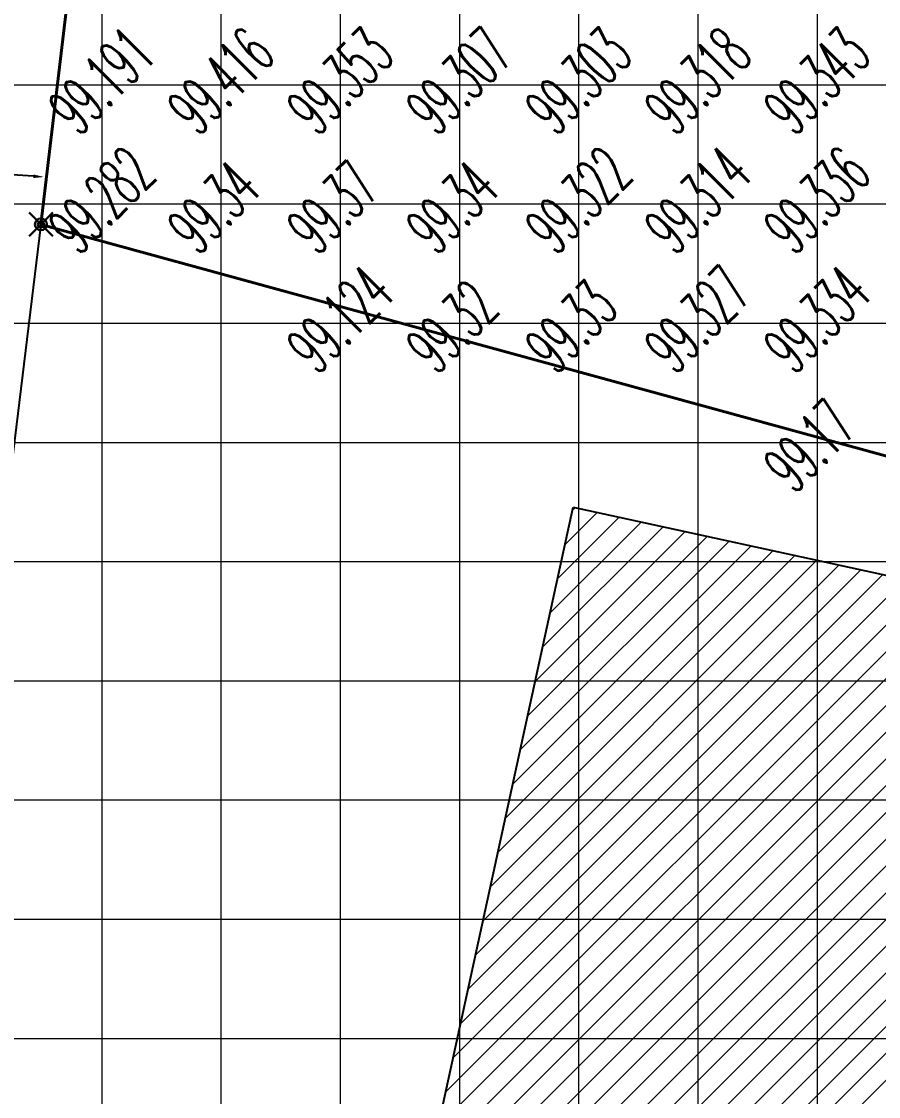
# Model space of a CAD drawing. Header units: millimetres. Extents: x 684983 to 685377, y 990360 to 990509.
# Drawn here: x 684998.67 to 685013.05, y 990411.07 to 990429.1 of the extents above; entities that cross this region are included whole.
import ezdxf

# ---------------------------------------------------------------- set-up
doc = ezdxf.new("R2010")
doc.units = ezdxf.units.MM
doc.header["$PDMODE"] = 35
doc.header["$PDSIZE"] = 0.2
for name, color, linetype, lineweight in [('BD', 1, 'Continuous', 40), ('BDRY POINT', 7, 'Continuous', 30), ('grid', 8, 'Continuous', 9), ('GRID LEVELS', 7, 'Continuous', 13), ('HAtch', 200, 'Continuous', 9)]:
    doc.layers.add(name, color=color, linetype=linetype, lineweight=lineweight)
for name, color, linetype in [('BL', 202, 'Continuous'), ('dim', 7, 'Continuous'), ('RD', 5, 'Continuous')]:
    doc.layers.add(name, color=color, linetype=linetype)
doc.styles.add('DIM', font='ARIALN.TTF', dxfattribs={"width": 0.8, "height": 1})
doc.styles.get("Standard").update_dxf_attribs({"font": 'RomanS'})
doc.dimstyles.get("Standard").update_dxf_attribs({"dimtxt": 1, "dimasz": 0.18, "dimexe": 0.18, "dimexo": 0.0625, "dimgap": 0.09, "dimtad": 0, "dimrnd": 0.05, "dimzin": 0, "dimdsep": 46, "dimtxsty": 'DIM', "dimcen": 0.09, "dimse1": 1, "dimse2": 1, "dimsd1": 1, "dimsd2": 1, "dimadec": 0, "dimazin": 0, "dimtfac": 1, "dimtix": 1, "dimtofl": 0, "dimtmove": 2, "dimatfit": 3, "dimfxl": 0, "dimtolj": 1, "dimtzin": 0, "dimarcsym": 0})

# ---------------------------------------------------------------- blocks, each defined once
blk = doc.blocks.new('BD')
at = {"color": 7}
for p, q in [((-0.037, -0.034), (0.037, 0.034)), ((-0.035, 0.035), (0.035, -0.035))]:
    blk.add_line(p, q, dxfattribs=at)
blk.add_circle((0, 0), 0.05, dxfattribs=at)
blk.add_point((0, 0), dxfattribs=at)
blk = doc.blocks.new('*D19')
at = {"layer": 'Defpoints', "color": 0, "transparency": 16777216}
for p in [(685001.075, 990443.354), (684998.152, 990425.8), (684998.995, 990425.701)]:
    blk.add_point(p, dxfattribs=at)
at = {"layer": 'dim', "color": 0, "transparency": 16777216, "insert": (684999.193, 990434.627), "char_height": 1, "attachment_point": 5, "rotation": 83.2786, "style": 'DIM'}
blk.add_mtext('\\A1;17.80', dxfattribs=at)
blk = doc.blocks.new('*D20')
at = {"layer": 'Defpoints', "color": 0, "transparency": 16777216}
for p in [(684998.995, 990425.701), (685033.231, 990416.32), (685033.077, 990415.759)]:
    blk.add_point(p, dxfattribs=at)
at = {"layer": 'dim', "color": 0, "transparency": 16777216, "insert": (685015.959, 990420.45), "char_height": 1, "attachment_point": 5, "rotation": 344.6769, "style": 'DIM'}
blk.add_mtext('\\A1;35.50', dxfattribs=at)
blk = doc.blocks.new('*D45')
at = {"layer": 'Defpoints', "color": 0, "transparency": 16777216}
for p in [(684991.3, 990427.021), (684991.246, 990426.225), (684998.995, 990425.701)]:
    blk.add_point(p, dxfattribs=at)
at = {"layer": 'dim', "color": 0, "lineweight": -2, "transparency": 16777216}
for p, q in [((684991.479, 990427.008), (684994.234, 990426.822)), ((684998.869, 990426.508), (684996.114, 990426.695))]:
    blk.add_line(p, q, dxfattribs=at)
at = {"layer": 'dim', "color": 0, "transparency": 16777216}
for points in [[(684991.481, 990427.038), (684991.477, 990426.978), (684991.3, 990427.021)], [(684998.871, 990426.538), (684998.867, 990426.478), (684999.048, 990426.496)]]:
    blk.add_solid(points, dxfattribs=at)
at = {"layer": 'dim', "color": 0, "transparency": 16777216, "insert": (684995.174, 990426.758), "char_height": 1, "attachment_point": 5, "rotation": 356.1295, "style": 'DIM'}
blk.add_mtext('\\A1;7.75', dxfattribs=at)

msp = doc.modelspace()

# ---------------------------------------------------------------- hatches: boundary and pattern name
at = {"layer": 'HAtch'}
h = msp.add_hatch(dxfattribs=at)
h.set_pattern_fill('ANSI31', color=256, scale=0.1)
h.set_pattern_definition([(45, (-165.7308, 1.1705), (-0.22450640303, 0.22450640303), [])])
h.paths.add_polyline_path([(685080.605, 990417.868), (685072.834, 990420.299), (685069.244, 990408.824), (685077.015, 990406.393)])
h.paths.add_polyline_path([(685033.231, 990416.161), (685030.818, 990416.829), (685030.305, 990414.415), (685032.718, 990413.747)])
h.paths.add_polyline_path([(685020.763, 990416.507), (685016.714, 990417.387), (685017.139, 990419.344), (685015.082, 990419.802), (685014.998, 990419.416), (685007.921, 990420.955), (685005.494, 990409.793), (685018.336, 990405.345)])
h.paths.add_polyline_path([(685016.828, 990454.458), (685006.64, 990456.135), (685005.859, 990451.208), (685016.047, 990449.531)])
h.paths.add_polyline_path([(685026.329, 990479.733), (685016.088, 990480.836), (685014.479, 990465.902), (685017.592, 990465.567), (685017.312, 990462.968), (685024.44, 990462.2)])
h.paths.add_polyline_path([(685043.926, 990460.974), (685034.141, 990462.066), (685033.564, 990457.301), (685043.349, 990456.209)])

# ---------------------------------------------------------------- linework, layer by layer
at = {"layer": 'BD'}
for p, q in [((684998.995, 990425.701), (685001.075, 990443.354)), ((685033.231, 990416.32), (684998.995, 990425.701))]:
    msp.add_line(p, q, dxfattribs=at)
at = {"layer": 'BL'}
for p, q in [((685005.494, 990409.793), (685007.921, 990420.955)), ((685007.921, 990420.955), (685014.998, 990419.416))]:
    msp.add_line(p, q, dxfattribs=at)
at = {"layer": 'grid'}
for p, q in [((685000.014, 990509.155), (685000.014, 990377.924)), ((685002.014, 990509.155), (685002.014, 990377.924)), ((685004.014, 990509.155), (685004.014, 990377.924)), ((685006.014, 990509.155), (685006.014, 990377.924)), ((685008.014, 990509.155), (685008.014, 990377.924)), ((685010.014, 990509.155), (685010.014, 990377.924)), ((685012.014, 990509.155), (685012.014, 990377.924)), ((685085.196, 990428.038), (684982.764, 990428.038)), ((685085.196, 990426.038), (684982.764, 990426.038)), ((685085.196, 990424.038), (684982.764, 990424.038)), ((685085.196, 990422.038), (684982.764, 990422.038)), ((685085.196, 990420.038), (684982.764, 990420.038)), ((685085.196, 990418.038), (684982.764, 990418.038)), ((685085.196, 990416.038), (684982.764, 990416.038)), ((685085.196, 990414.038), (684982.764, 990414.038)), ((685085.196, 990412.038), (684982.764, 990412.038))]:
    msp.add_line(p, q, dxfattribs=at)
at = {"layer": 'RD'}
msp.add_line((684998.995, 990425.701), (684997.704, 990415.146), dxfattribs=at)

# ---------------------------------------------------------------- block references
at = {"layer": 'BDRY POINT'}
msp.add_blockref('BD', (684998.995, 990425.701), dxfattribs=at)

# ---------------------------------------------------------------- texts
at = {"layer": 'GRID LEVELS', "width": 0.5}
for s, p in [('99.191', (684999.63, 990427.158, 99.191)), ('99.416', (685001.63, 990427.158, 99.416)), ('99.353', (685003.63, 990427.158, 99.353)), ('99.307', (685005.63, 990427.158, 99.307)), ('99.303', (685007.63, 990427.158, 99.303)), ('99.318', (685009.63, 990427.158, 99.318)), ('99.343', (685011.63, 990427.158, 99.343)), ('99.282', (684999.63, 990425.158, 99.282)), ('99.322', (685007.63, 990425.158, 99.322)), ('99.314', (685009.63, 990425.158, 99.314)), ('99.336', (685011.63, 990425.158, 99.336)), ('99.34', (685001.63, 990425.158, 99.34)), ('99.37', (685003.63, 990425.158, 99.37)), ('99.34', (685005.63, 990425.158, 99.34)), ('99.124', (685003.63, 990423.158, 99.124)), ('99.327', (685009.63, 990423.158, 99.327)), ('99.334', (685011.63, 990423.158, 99.334)), ('99.32', (685005.63, 990423.158, 99.32)), ('99.33', (685007.63, 990423.158, 99.33)), ('99.17', (685011.63, 990421.158, 99.17))]:
    msp.add_text(s, height=0.8, rotation=45, dxfattribs=at).set_placement(p)

# ---------------------------------------------------------------- dimensions: what is measured, and where the dimension line sits
at = {"layer": 'dim'}
for p1, p2, distance, picture, middle in [((685001.075, 990443.354), (684998.995, 990425.701), -0.848, '*D19', (684999.193, 990434.627)), ((684998.995, 990425.701), (685033.231, 990416.32), -0.581, '*D20', (685015.959, 990420.45))]:
    dim = msp.add_aligned_dim(p1=p1, p2=p2, distance=distance, dimstyle='Standard', dxfattribs=at)
    dim.commit()
    dim.dimension.update_dxf_attribs({"geometry": picture, "text_midpoint": middle})
dim = msp.add_aligned_dim(p1=(684998.995, 990425.701), p2=(684991.246, 990426.225), distance=-0.797, dimstyle='Standard', override={"dimsd1": 0, "dimsd2": 0}, dxfattribs=at)
dim.commit()
dim.dimension.update_dxf_attribs({"geometry": '*D45', "text_midpoint": (684995.174, 990426.758)})

doc.saveas('drawing.dxf')
